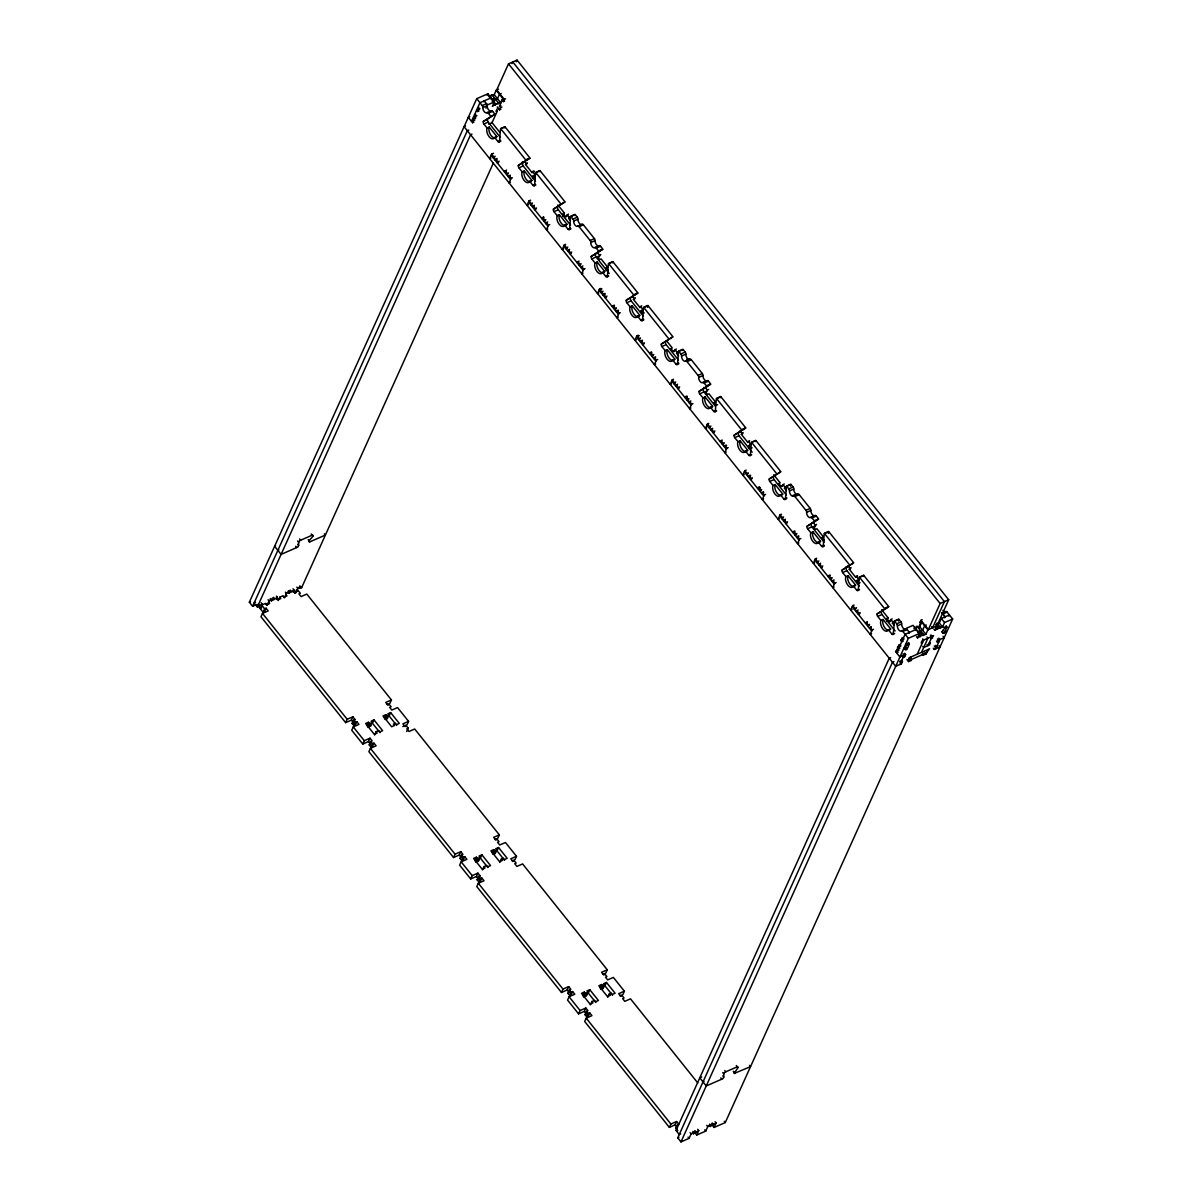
<?xml version="1.0" encoding="UTF-8"?>
<svg xmlns="http://www.w3.org/2000/svg" width="1202" height="1202" viewBox="0 0 1202 1202"><rect width="100%" height="100%" fill="white"/><g stroke="black" fill="none" stroke-linecap="round" stroke-linejoin="round"><path stroke-width="1.5" d="M324.375 533.793L325.381 535.055L309.815 541.847C305.593 542.252 316.442 534.755 312.174 535.206L300.62 540.239C296.684 541.546 300.605 546.564 296.669 547.586L281.088 554.377L274.627 546.279L275.589 545.858M701.713 1077.007L699.774 1077.848L706.25 1085.947L721.816 1079.156C725.677 1078.149 721.861 1073.055 725.768 1071.808L737.487 1066.715L738.088 1067.541L736.315 1065.513M488.883 96.731L491.888 94.748L498.349 102.846L492.369 106.362L494.398 101.885L487.922 93.786L476.728 98.669L482.227 105.566L486.51 103.703A1.863 1.022 66.4 0 1 487.186 105.716A3.726 2.028 66.4 0 0 488.553 109.758A3.726 2.028 66.4 0 0 491.257 110.809A1.863 1.022 66.4 0 1 492.61 111.335L494.893 114.175L483.309 121.507A1.863 1.022 66.4 0 0 483.88 123.986L487.11 128.028A6.506 3.561 66.4 0 0 489.124 136.667A6.506 3.561 66.4 0 0 494.668 137.479L497.913 141.52A1.863 1.022 66.4 0 0 499.491 141.746L500.513 128.945L504.81 127.081L504.735 127.878M518.362 165.335L529.751 158.258L518.362 165.335A1.863 1.022 66.4 0 0 518.933 167.814L522.164 171.856A6.506 3.561 66.4 0 0 524.177 180.495A6.506 3.561 66.4 0 0 529.721 181.307L532.952 185.348A1.863 1.022 66.4 0 0 534.544 185.574L535.566 172.772L539.863 170.894L539.788 171.706M560.703 203.694L535.671 172.397L539.953 170.519L564.985 201.831L553.416 209.163A1.863 1.022 66.4 0 0 553.987 211.627L557.217 215.684A6.506 3.561 66.4 0 0 559.231 224.323A6.506 3.561 66.4 0 0 564.775 225.12L568.005 229.176A1.863 1.022 66.4 0 0 569.598 229.402L570.619 216.6M574.841 215.534L574.902 214.722L569.192 217.337L568.681 218.448L570.304 220.477M591.219 256.432L602.608 249.355L591.219 256.432A1.863 1.022 66.4 0 0 591.79 258.896L595.02 262.953A6.506 3.561 66.4 0 0 597.033 271.577A6.506 3.561 66.4 0 0 602.578 272.388L605.808 276.43A1.863 1.022 66.4 0 0 607.401 276.67L608.422 263.869L612.704 261.991L612.644 262.787M626.257 300.26L637.661 293.183L626.257 300.26A1.863 1.022 66.4 0 0 626.843 302.724L630.073 306.765A6.506 3.561 66.4 0 0 632.087 315.405A6.506 3.561 66.4 0 0 637.631 316.216L640.861 320.258A1.863 1.022 66.4 0 0 642.454 320.498L643.476 307.682L647.758 305.819L647.638 307.411M668.612 338.603L643.581 307.306L647.863 305.443L672.895 336.74L661.31 344.072A1.863 1.022 66.4 0 0 661.881 346.552L665.127 350.593A6.506 3.561 66.4 0 0 667.14 359.233A6.506 3.561 66.4 0 0 672.684 360.044L675.915 364.086A1.863 1.022 66.4 0 0 677.507 364.311L678.529 351.51M682.751 350.443L682.811 349.647L677.087 352.246L676.591 353.373L678.604 355.897M699.113 391.341L710.502 384.264L699.113 391.341A1.863 1.022 66.4 0 0 699.684 393.82L702.93 397.862A6.506 3.561 66.4 0 0 704.943 406.501A6.506 3.561 66.4 0 0 710.487 407.298L713.718 411.354A1.863 1.022 66.4 0 0 715.31 411.58L716.332 398.779L720.614 396.9L720.554 397.712M734.167 435.169L745.556 428.092L734.167 435.169A1.863 1.022 66.4 0 0 734.738 437.633L737.983 441.69A6.506 3.561 66.4 0 0 739.981 450.329A6.506 3.561 66.4 0 0 745.54 451.126L748.771 455.182A1.863 1.022 66.4 0 0 750.348 455.408L751.385 442.606L755.667 440.728L755.607 441.54M776.522 473.528L751.475 442.231L755.773 440.353L780.804 471.65L769.22 478.997A1.863 1.022 66.4 0 0 769.791 481.461L773.036 485.518A6.506 3.561 66.4 0 0 775.035 494.142A6.506 3.561 66.4 0 0 780.579 494.954L783.824 498.995A1.863 1.022 66.4 0 0 785.402 499.236L786.439 486.434M790.585 486.164L790.721 484.556L784.996 487.171L784.5 488.282L786.514 490.822M807.023 526.266L818.412 519.189L807.023 526.266A1.863 1.022 66.4 0 0 807.594 528.73L810.839 532.771A6.506 3.561 66.4 0 0 812.837 541.411A6.506 3.561 66.4 0 0 818.382 542.222L821.627 546.264A1.863 1.022 66.4 0 0 823.205 546.504L824.241 533.688L828.524 531.825L828.388 533.418M849.363 564.609L824.332 533.312L828.629 531.449L853.66 562.746L842.076 570.079A1.863 1.022 66.4 0 0 842.647 572.558L845.892 576.599A6.506 3.561 66.4 0 0 847.891 585.239A6.506 3.561 66.4 0 0 853.435 586.05L856.68 590.092A1.863 1.022 66.4 0 0 858.258 590.317L859.295 577.516L863.577 575.653L863.517 576.449M877.129 613.906L888.518 606.83L877.129 613.906A1.863 1.022 66.4 0 0 877.7 616.386L880.931 620.427A6.506 3.561 66.4 0 0 882.944 629.067A6.506 3.561 66.4 0 0 888.488 629.863L891.734 633.92A1.863 1.022 66.4 0 0 893.311 634.145L894.333 621.344M898.495 621.073L898.63 619.466L892.906 622.08L892.395 623.207L893.957 625.145M723.829 1077.172L722.823 1075.805M947.221 627.204C936.929 631.215 946.305 639.404 946.184 626.002M909.328 643.776C903.198 643.791 904.715 657.539 909.328 643.776L908.321 642.514L909.253 643.926L907.104 644.858L906.098 643.596M256.552 604.561L252.6 606.289L249.355 602.232L476.728 98.669M252.6 606.289L467.338 130.687L468.765 130.071M479.959 102.711L471.545 121.357L474.955 119.899M469.742 116.699L468.284 117.33L472.596 122.724L473.618 120.485L472.536 119.133L473.873 118.547M476.893 115.617L473.468 117.09L474.535 118.427L475.556 116.188L474.474 114.851L475.812 114.265M480.004 108.706L476.578 110.178L477.66 111.531L478.997 108.796M483.79 101.824L484.226 100.848L487.441 104.905L485.999 108.12M487.156 95.469L487.922 93.786M255.545 602.307L254.103 602.923L257.348 606.98L470.568 134.744L471.995 134.113M257.348 606.98L262.141 603.99L261.119 602.728M491.378 95.875L491.888 94.748M262.141 603.99L260.113 608.467L261.63 607.806M490.686 98.88L491.152 97.828L479.944 102.726M492.084 95.559L494.232 94.627L496.261 90.15L498.514 89.158M933.879 629.082L934.886 630.344L948.694 599.768L517.07 60.1L508.506 63.841L496.711 89.955L504.269 99.39L503.247 101.629L502.181 100.277L505.606 98.804M491.994 101.058L495.119 98.804L494.608 99.916L497.478 98.669L499.491 94.192L501.189 93.456M257.483 605.177L263.103 612.194L264.62 608.843L266.048 608.212L268.211 610.917L262.487 613.411L260.969 616.761L345.65 722.627L351.36 720.133L352.877 716.783L355.041 719.472L353.523 722.838L352.096 723.454L353.884 725.692L355.311 725.076L356.829 721.711L358.977 724.415L353.268 726.909L351.75 730.26L362.779 744.053L368.488 741.559L370.006 738.193L372.169 740.898L370.742 741.514L369.224 744.879L371.012 747.118L372.44 746.487L373.957 743.136L376.106 745.826L370.396 748.32L368.879 751.686L453.545 857.537L459.269 855.058L460.787 851.692L462.935 854.397L461.508 855.013L459.99 858.378L461.778 860.602L463.206 859.986L464.723 856.635L466.887 859.325L461.177 861.819L459.66 865.17L470.688 878.962L476.398 876.468L477.915 873.118L480.064 875.807L478.561 879.173L477.119 879.789L478.907 882.028L480.349 881.397L481.852 878.046L484.015 880.75L478.306 883.23L476.788 886.595L561.454 992.461L567.179 989.967L568.696 986.617L570.845 989.306L569.417 989.937L567.9 993.288L569.688 995.526L571.115 994.895L572.633 991.545L574.796 994.234L569.072 996.728L567.569 1000.094L578.583 1013.872L584.307 1011.378L585.825 1008.027L587.973 1010.732L586.546 1011.348L585.028 1014.713L586.816 1016.937L588.244 1016.321L589.761 1012.955L591.925 1015.66L586.215 1018.154L584.698 1021.505L669.364 1127.371L675.073 1124.877L676.591 1121.526L678.754 1124.231L677.327 1124.847L675.809 1128.197L677.793 1130.691M267.114 605.237L269.038 600.97L271.907 599.723L270.886 598.461M266.048 608.212L264.53 611.578L263.103 612.194M512.052 63.601L512.788 61.963L944.411 601.631L932.617 627.745L931.67 626.558M269.984 599.077L271.397 600.85L271.907 599.723M516.334 61.738L517.07 60.1M271.397 600.85L277.377 597.334L276.37 596.072M498.349 102.846L497.853 103.973L500.708 102.726L502.721 98.248L496.261 90.15M276.4 599.513L277.377 597.334M497.192 106.888L499.551 109.833L500.558 107.594L499.476 106.257L502.181 100.277M278.218 600.564L279.735 597.214L283.041 595.771L284.123 597.124L286.977 595.876L285.896 594.524M288.255 590.888L289.261 592.15L286.407 593.397L284.378 597.875L283.371 596.613M287.744 592.015L288.75 593.277L289.261 592.15M288.75 593.277L294.039 590.062L293.033 588.8M293.063 592.24L294.039 590.062M493.511 153.285L491.633 154.111L489.62 158.574L490.957 158.003M387.074 704.552L389.929 703.305L391.446 699.955L306.78 594.088L301.071 596.583L298.907 593.878L300.335 593.262L297.345 589.521L294.881 593.292L297.856 588.409L300.71 587.162L299.704 585.9M495.134 156.215L493.286 157.928L494.623 157.342M299.193 587.012L300.215 588.274L300.71 587.162M300.215 588.274L301.642 587.658L493.301 163.187M496.937 158.469L495.089 160.166L496.967 159.355M499.085 161.173L497.237 162.871L498.59 162.285M506.553 170.038L504.434 171.871L505.772 171.285M508.446 172.863L506.598 174.56L507.935 173.974M510.234 175.101L508.401 176.814L510.264 175.988M512.398 177.806L511.06 178.392L509.032 182.869L510.369 182.283M522.885 162.841L523.426 161.654L521.953 162.405M534.409 171.525L531.99 172.577L525.514 164.494L527.362 162.781M531.99 172.577L533.838 170.879M533.102 177.595L536.002 173.584M530.653 200.178L529.045 200.869L527.017 205.347L528.354 204.761M532.546 202.988L530.698 204.686L532.035 204.115M534.334 205.241L532.486 206.939L534.364 206.128M536.498 207.931L534.65 209.644L535.987 209.058M543.695 216.931L541.847 218.629L543.544 217.126M543.229 219.38L543.905 217.908M545.843 219.635L544.01 221.333L545.347 220.747M547.646 221.874L545.798 223.587L547.406 222.881M549.81 224.579L548.473 225.165L546.444 229.642L547.781 229.056M562.867 216.405L564.384 213.055L557.908 204.956M565.962 217.021L568.366 214.046M345.65 722.627L347.168 719.277L352.877 716.783M565.631 244.367L564.294 244.953L562.266 249.43L563.603 248.844M567.795 247.056L565.947 248.769L567.284 248.183M352.096 723.454L353.613 720.103L355.041 719.472M569.583 249.31L567.75 251.008L569.087 250.437M353.884 725.692L355.386 722.342L356.829 721.711M571.746 252.014L569.898 253.712L571.235 253.126M368.067 726.985L369.585 723.619L368.518 722.267L367.001 725.632L368.067 726.985L370.697 725.843L372.214 722.477L371.133 721.125L373.987 719.878L382.627 730.681L379.757 731.928L378.69 730.576L376.061 731.717L374.543 735.068M578.943 260.999L577.095 262.712L578.703 262.006M362.779 744.053L364.296 740.687L370.006 738.193M373.987 719.878L372.47 723.243L380.027 732.679M581.092 263.704L579.259 265.402L580.596 264.816M582.895 265.958L581.047 267.655L582.384 267.069M585.058 268.647L583.721 269.233L581.693 273.71L583.03 273.124M371.012 747.118L372.53 743.753L373.957 743.136M385.872 714.694L384.355 718.06L385.436 719.412L387.36 718.571L388.877 715.205L387.795 713.853L390.65 712.606L399.289 723.409L396.435 724.656L395.353 723.303L393.43 724.145L394.511 725.497L391.642 726.744L383.017 715.941L385.872 714.694L386.954 716.046L385.436 719.412M596.327 253.021L598.581 251.834M390.65 712.606L389.147 715.971L396.69 725.407M598.04 258.114L600.745 254.524M606.033 270.375L607.551 267.009L601.075 258.926L599.648 259.542L597.484 256.837L598.912 256.221M600.88 288.435L599.543 289.021L597.514 293.498L598.866 292.912M603.043 291.139L601.195 292.837L602.533 292.251M391.446 699.955L385.737 702.449L387.9 705.138L389.328 704.522L391.116 706.761L389.688 707.377L391.837 710.082L397.562 707.587L408.575 721.365L407.072 724.731L402.775 726.594M604.831 293.378L602.998 295.091L605.132 294.144M406.727 731.537L408.244 728.172L406.456 725.933L405.029 726.564L402.865 723.859L408.575 721.365M606.995 296.083L605.147 297.78L606.484 297.195M614.192 305.083L612.344 306.78L614.357 305.909M614.012 306.901L614.492 305.834M616.341 307.772L614.507 309.47L616.115 308.779M618.144 310.026L616.295 311.724L618.444 310.792M620.307 312.715L618.97 313.301L616.942 317.779L618.279 317.193M641.237 306.916L639.9 307.502L633.424 299.403L635.272 297.705M639.9 307.502L641.748 305.789M641.297 311.874L643.641 308.613M638.292 335.208L636.955 335.794L634.926 340.271L636.534 339.565M640.441 337.912L638.608 339.61L639.945 339.024M642.244 340.151L640.396 341.864L642.544 340.917M644.407 342.855L642.559 344.553L643.896 343.967M651.589 351.84L649.756 353.553L651.499 352.787M651.424 353.658L651.815 352.817M653.753 354.545L651.905 356.243L653.242 355.657M655.556 356.799L653.708 358.496L655.586 357.685M657.704 359.488L656.367 360.074L654.354 364.552L655.691 363.966M673.961 351.72L676.275 348.971M453.545 857.537L455.062 854.186L460.787 851.692M673.541 379.276L672.203 379.862L670.175 384.339L671.512 383.754M675.689 381.981L673.856 383.678L675.193 383.092M677.492 384.219L675.644 385.932L677.252 385.226M687.694 358.827L686.943 359.082M461.778 860.602L463.296 857.251L464.723 856.635M679.656 386.924L677.808 388.622L679.145 388.051M475.977 861.894L477.495 858.544L476.413 857.191L474.895 860.542L475.977 861.894L478.606 860.752L480.109 857.387L479.042 856.049L481.897 854.802L490.521 865.59L487.666 866.837L486.585 865.485L483.97 866.627L482.453 869.993M686.853 395.924L685.005 397.622L687.003 396.75M686.387 398.373L686.958 397.096M470.688 878.962L472.191 875.612L477.915 873.118M478.606 860.752L477.525 859.4L480.379 858.153L481.897 854.802M689.001 398.613L687.153 400.326L688.506 399.74M690.804 400.867L688.956 402.565L690.564 401.874M692.953 403.572L691.616 404.142L689.602 408.62L690.94 408.034M477.119 879.789L478.636 876.438L480.064 875.807M408.244 728.172L406.817 728.803L408.965 731.492L414.69 728.998L499.356 834.864L497.838 838.23L494.984 839.477M478.907 882.028L480.424 878.662L481.852 878.046M493.346 854.322L494.863 850.956L493.782 849.619L492.264 852.969L493.346 854.322L495.269 853.48L496.787 850.13L495.705 848.777L498.56 847.53L507.199 858.318L504.344 859.565L503.262 858.213L501.339 859.054L499.822 862.42M703.831 387.435L704.642 388.441L706.491 386.743M495.269 853.48L494.187 852.128L497.042 850.881L498.56 847.53M705.664 393.67L707.302 390.034L708.639 389.448M708.789 423.344L707.452 423.93L705.424 428.408L706.761 427.822M710.938 426.049L709.105 427.747L710.442 427.176M499.356 834.864L493.646 837.358L495.795 840.063L497.237 839.432L499.01 841.67L497.583 842.286L499.747 844.991L505.456 842.497L516.484 856.29L514.967 859.64L512.112 860.887M712.741 428.303L710.893 430L712.23 429.414M714.905 430.992L713.056 432.705L714.394 432.119M722.101 439.992L720.253 441.69L721.861 440.999M724.25 442.697L722.402 444.394L723.754 443.808M726.053 444.935L724.205 446.648L726.624 445.596M728.217 447.64L726.864 448.226L724.851 452.703L726.188 452.117M749.417 441.705L747.809 442.411L741.333 434.313L743.182 432.615M747.809 442.411L749.657 440.713M748.726 447.835L750.469 443.989L751.806 443.403M746.187 470.117L744.849 470.703L742.836 475.181L744.173 474.595M748.35 472.822L746.502 474.52L747.839 473.934M750.153 475.075L748.305 476.773L750.709 475.722M752.302 477.765L750.469 479.478L751.806 478.892M759.499 486.765L757.651 488.463L760.295 487.937M759.333 488.583L759.814 487.531M761.662 489.454L759.814 491.167L761.151 490.581M763.465 491.708L761.617 493.406L763.751 492.474M765.614 494.413L764.277 494.999L762.263 499.461L763.601 498.89M781.856 486.63L784.185 483.88M561.454 992.461L562.972 989.096L568.696 986.617M781.45 514.201L780.098 514.772L778.085 519.249L779.422 518.678M783.599 516.89L781.751 518.603L783.103 518.017M785.402 519.144L783.554 520.842L785.432 520.03M569.688 995.526L571.205 992.161L572.633 991.545M787.55 521.833L785.717 523.546L787.055 522.96M583.887 996.804L585.404 993.453L584.322 992.101L582.805 995.466L583.887 996.804L586.501 995.662L588.018 992.311L586.937 990.959L589.806 989.712L598.431 1000.5L595.576 1001.747L594.494 1000.41L591.88 1001.551L590.362 1004.902M794.747 530.833L792.914 532.531L794.387 531.9M794.582 532.651L794.958 531.81M578.583 1013.872L580.1 1010.521L585.825 1008.027M586.501 995.662L585.434 994.324L588.289 993.077L589.806 989.712M796.911 533.538L795.063 535.236L796.4 534.65M798.714 535.776L796.866 537.489L798.744 536.663M800.863 538.481L799.525 539.067L797.512 543.544L798.849 542.958M516.484 856.29L510.775 858.784L512.938 861.473L514.366 860.857L516.154 863.081L514.726 863.712L516.875 866.417L522.6 863.922L607.265 969.789L605.748 973.139L602.893 974.386M586.816 1016.937L588.334 1013.587L589.761 1012.955M601.255 989.231L602.758 985.88L601.691 984.528L600.174 987.894L601.255 989.231L603.179 988.39L604.696 985.039L603.614 983.687L606.469 982.44L615.108 993.243L612.239 994.49L611.172 993.137L609.234 993.979L607.716 997.329M811.936 522.6L812.552 523.366L814.4 521.653M603.179 988.39L602.097 987.052L604.952 985.805L606.469 982.44M813.664 528.369L816.549 524.357M816.699 558.269L815.347 558.855L813.333 563.332L814.671 562.746M818.847 560.958L816.999 562.671L818.352 562.085M607.265 969.789L601.556 972.283L603.704 974.972L605.132 974.356L606.92 976.58L605.492 977.211L607.656 979.9L613.366 977.421L624.394 991.199L622.876 994.565L620.022 995.797M820.65 563.212L818.802 564.91L820.41 564.219M822.814 565.917L820.966 567.614L822.303 567.028M829.996 574.902L828.163 576.614L830.026 575.788M832.16 577.606L830.312 579.304L831.649 578.718M833.963 579.86L832.115 581.558L833.722 580.851M836.111 582.549L834.774 583.135L832.761 587.613L834.098 587.027M846.599 567.584L846.989 566.743M857.582 576.509L855.719 577.336L849.243 569.237L851.076 567.524M855.719 577.336L857.552 575.623M856.831 582.339L859.715 578.327M854.096 605.042L852.759 605.628L850.746 610.105L852.083 609.519M856.53 607.626L854.412 609.444L855.749 608.858M858.063 609.985L856.215 611.683L857.552 611.097M860.211 612.689L858.363 614.387L859.715 613.801M867.408 621.674L865.56 623.387L867.303 622.621M869.572 624.379L867.724 626.077L869.061 625.491M871.36 626.618L869.527 628.33L870.864 627.745M873.523 629.322L872.186 629.908L870.158 634.386L871.495 633.8M886.595 621.149L888.098 617.798L881.637 609.699M889.585 621.975L892.079 618.805M669.364 1127.371L670.881 1124.02L676.591 1121.526M680.693 1133.877L679.265 1134.493L676.02 1130.451L889.24 658.215L890.667 657.584M904.64 653.227L905.647 654.489L899.907 656.983L895.595 651.589L897.939 648.764M899.952 648.073L898.615 648.644L897.533 647.307L899.877 644.482M903.333 641.042L901.725 641.748L900.644 640.396L903.002 637.571M692.938 1131.382L693.96 1132.645L691.105 1133.892L689.077 1138.369L680.978 1141.9L677.748 1137.858L892.485 662.257L893.912 661.626M908.937 633.394L909.388 632.417L906.128 628.376L913.069 625.356L919.545 633.439L917.517 637.916L916.51 636.654M680.978 1141.9L908.351 638.322L919.545 633.439M913.911 628.586L917.036 626.317L923.512 634.416L923.001 635.527L921.378 633.514M917.036 626.317L916.525 627.444L919.38 626.197L921.408 621.719L927.884 629.803L925.856 634.28L923.001 635.527M899.982 664.451L904.204 655.12L903.123 653.768M915.834 630.449L916.315 629.397L905.091 634.295L896.692 652.926L898.119 652.31M918.824 628.225L920.852 623.748L919.77 622.411L922.114 619.586M465.52 126.015L464.077 126.646L895.715 666.299L901.44 663.804L902.447 661.566L901.44 660.304M902.191 656.082L903.213 657.344L904.64 656.728L905.647 654.489M917.592 631.651L922.625 630.239L924.638 625.761L926.336 625.025M692.442 1132.494L693.449 1133.771L693.96 1132.645M693.449 1133.771L698.738 1130.556L697.731 1129.294M906.924 659.582L908.547 661.611L910.56 657.133M917.517 637.916L923.512 634.416M694.891 1132.765L696.724 1135.034L698.738 1130.556M908.547 661.611L911.401 660.364L910.891 657.975M917.216 654.234L923.617 640.05L922.67 638.878M948.694 599.768L940.129 603.494L928.335 629.608L920.777 620.172M921.498 652.355L927.899 638.187L926.967 637M696.724 1135.034L705.739 1131.097L707.768 1126.62L710.622 1125.372L709.616 1124.11M709.105 1125.222L710.112 1126.499L710.622 1125.372M922.295 653.903L923.301 655.165L922.79 652.791M936.433 624.214L939.288 622.967L941.316 618.489L949.4 614.958L948.874 616.13M710.112 1126.499L716.107 1122.984L715.085 1121.721M931.174 638.547L933.623 635.693L922.189 640.681L921.183 642.92L922.61 642.289M923.301 655.165L926.156 653.918L928.184 649.456M934.886 630.344L940.174 627.143L936.944 623.102M711.659 1124.426L714.078 1127.461L716.107 1122.984M938.056 626.242L939.663 628.255L940.174 627.143M944.682 617.813L945.118 616.836L942.849 613.982A1.863 1.022 66.4 0 0 941.782 613.351L945.779 611.593A1.863 1.022 66.4 0 1 947.131 612.118L952.645 619.015L725.272 1122.578L714.078 1127.461M939.663 628.255L942.533 627.008L944.547 622.546L952.645 619.015M933.278 648.209L934.3 649.471L936.734 646.616L935.727 645.354M936.478 641.132L937.5 642.394L938.507 640.155L944.216 637.661L943.149 636.309M935.727 648.855L939.934 639.524L938.852 638.172M312.896 536.047L311.168 533.943M738.043 1067.616L734.061 1073.506L750.529 1066.625L749.522 1065.363M483.309 121.507L494.698 114.445M553.416 209.163L564.805 202.086M661.31 344.072L672.699 337.011M769.22 478.997L780.609 471.92M842.076 570.079L853.465 563.017M478.922 107.354L477.585 107.94L478.666 109.292M487.441 104.905L494.398 101.885M490.596 116.038L488.328 113.198A1.863 1.022 66.4 0 0 486.975 112.672A3.726 2.028 66.4 0 1 484.256 111.621A3.726 2.028 66.4 0 1 482.903 107.579L487.186 105.716M477.66 111.531L478.997 110.945M503.247 101.629L504.585 101.043M499.476 106.257L500.813 105.671M486.975 112.672L491.257 110.809M474.535 118.427L475.872 117.841M498.469 108.496L497.042 109.112L496.035 111.35L497.463 110.734L492.069 122.664L488.733 124.122M500.558 107.594L501.895 107.023M488.328 113.198L492.61 111.335M499.551 109.833L500.888 109.247M472.596 122.724L473.949 122.138M483.88 123.986L488.162 122.108L500.438 137.464M487.11 128.028L489.259 127.096L496.817 136.532A6.506 3.561 66.4 0 1 495.9 137.644M494.668 137.479L496.817 136.532M497.913 141.52L500.588 140.349M499.491 141.746L500.828 141.175M525.514 164.494L526.852 163.908M518.933 167.814L523.216 165.936L535.491 181.292M522.164 171.856L524.312 170.924L531.87 180.36L529.721 181.307M534.169 175.267L532.741 175.898L534.905 178.587M533.177 178.407L533.973 178.061M532.952 185.348L535.371 184.297M534.544 185.574L535.882 184.988M553.987 211.627L558.269 209.764L570.544 225.105M557.217 215.684L559.366 214.752L566.923 224.188L564.775 225.12M564.384 213.055L562.957 213.671L565.12 216.375L566.548 215.744M568.681 218.448L570.018 217.878M572.993 219.065L577.276 217.201A1.863 1.022 66.4 0 1 577.967 219.215A3.726 2.028 66.4 0 0 579.319 223.256A3.726 2.028 66.4 0 0 582.038 224.308A1.863 1.022 66.4 0 1 583.391 224.834L594.419 238.612A1.863 1.022 66.4 0 1 595.095 240.625A3.726 2.028 66.4 0 0 596.447 244.667A3.726 2.028 66.4 0 0 599.167 245.719A1.863 1.022 66.4 0 1 600.519 246.245L602.788 249.084L598.506 250.963L596.237 248.108A1.863 1.022 66.4 0 0 594.87 247.582A3.726 2.028 66.4 0 1 592.165 246.53A3.726 2.028 66.4 0 1 590.813 242.504A1.863 1.022 66.4 0 0 590.122 240.49L579.094 226.697A1.863 1.022 66.4 0 0 577.741 226.171A3.726 2.028 66.4 0 1 575.037 225.12A3.726 2.028 66.4 0 1 573.67 221.078A1.863 1.022 66.4 0 0 572.993 219.065L570.725 216.225L575.007 214.347L577.276 217.201M573.67 221.078L577.967 219.215M568.005 229.176L570.424 228.125M569.598 229.402L570.935 228.816M577.741 226.171L582.038 224.308M579.094 226.697L583.391 224.834M590.122 240.49L594.419 238.612M590.813 242.504L595.095 240.625M594.87 247.582L599.167 245.719M596.237 248.108L600.519 246.245M596.733 253.532L598.07 252.946M591.79 258.896L596.072 257.033L609.219 273.47M595.02 262.953L597.169 262.006L604.726 271.457L602.578 272.388M607.551 267.009L606.124 267.64L608.272 270.33M605.808 276.43L607.686 275.619M607.401 276.67L608.738 276.084M601.902 288.886L599.047 290.133L618.474 314.413M633.424 299.403L634.761 298.817M626.843 302.724L631.125 300.861L643.401 316.201M630.073 306.765L632.222 305.834L639.764 315.285L637.631 316.216M642.078 310.191L640.651 310.807L642.815 313.512L644.242 312.881M640.861 320.258L643.551 319.101M642.454 320.498L643.791 319.912M639.314 335.659L636.459 336.906L655.871 361.186M661.881 346.552L666.178 344.673L678.454 360.029M665.127 350.593L667.275 349.662L674.818 359.097L672.684 360.044M674.457 350.668L673.015 351.284L670.866 348.58L672.294 347.964L666.9 341.218M676.591 353.373L677.928 352.787M680.903 353.974L685.185 352.111A1.863 1.022 66.4 0 1 685.876 354.124A3.726 2.028 66.4 0 0 687.228 358.166A3.726 2.028 66.4 0 0 689.933 359.218A1.863 1.022 66.4 0 1 691.3 359.744L702.314 373.537A1.863 1.022 66.4 0 1 703.005 375.55A3.726 2.028 66.4 0 0 704.357 379.577A3.726 2.028 66.4 0 0 707.061 380.628A1.863 1.022 66.4 0 1 708.429 381.154L710.698 384.009L706.415 385.872L704.132 383.032A1.863 1.022 66.4 0 0 702.779 382.506A3.726 2.028 66.4 0 1 700.075 381.455A3.726 2.028 66.4 0 1 698.708 377.413A1.863 1.022 66.4 0 0 698.031 375.4L687.003 361.607A1.863 1.022 66.4 0 0 685.651 361.081A3.726 2.028 66.4 0 1 682.946 360.029A3.726 2.028 66.4 0 1 681.579 356.002A1.863 1.022 66.4 0 0 680.903 353.974L678.634 351.134L682.916 349.271L685.185 352.111M681.579 356.002L685.876 354.124M675.915 364.086L678.589 362.914M686.808 359.834L689.227 358.782M677.507 364.311L678.845 363.74M685.651 361.081L689.933 359.218M687.003 361.607L691.3 359.744M277.857 550.336L278.834 549.915M698.031 375.4L702.314 373.537M698.708 377.413L703.005 375.55M702.779 382.506L707.061 380.628M704.132 383.032L708.429 381.154M704.642 388.441L706.521 387.63M699.684 393.82L703.981 391.942L715.37 406.201M706.821 391.131L705.394 391.762L707.557 394.451L708.985 393.835L715.46 401.934L714.033 402.55L716.182 405.254L717.609 404.623M702.93 397.862L705.078 396.93L712.621 406.366L710.487 407.298M249.355 602.232L250.557 601.721M713.718 411.354L715.866 410.423M715.31 411.58L716.647 410.994M741.333 434.313L742.671 433.742M734.738 437.633L739.035 435.77L752.182 452.207M737.983 441.69L740.116 440.758L747.674 450.194A6.506 3.561 66.4 0 1 746.758 451.306M749.988 445.101L748.561 445.732L750.709 448.421L752.136 447.805M745.54 451.126L747.674 450.194M748.771 455.182L750.649 454.356M750.348 455.408L751.701 454.822M769.791 481.461L774.088 479.598L786.348 494.939M773.036 485.518L775.17 484.571L782.727 494.022L780.579 494.954M782.352 485.578L780.924 486.194L778.776 483.505L780.203 482.873L773.727 474.79M784.5 488.282L785.838 487.696M788.812 488.898L793.095 487.02A1.863 1.022 66.4 0 1 793.771 489.049A3.726 2.028 66.4 0 0 795.138 493.075A3.726 2.028 66.4 0 0 797.843 494.127A1.863 1.022 66.4 0 1 799.195 494.653L810.223 508.446A1.863 1.022 66.4 0 1 810.899 510.459A3.726 2.028 66.4 0 0 812.267 514.501A3.726 2.028 66.4 0 0 814.971 515.553A1.863 1.022 66.4 0 1 816.323 516.079L818.607 518.918L814.325 520.797L812.041 517.942A1.863 1.022 66.4 0 0 810.689 517.416A3.726 2.028 66.4 0 1 807.984 516.364A3.726 2.028 66.4 0 1 806.617 512.337A1.863 1.022 66.4 0 0 805.941 510.309L794.913 496.531A1.863 1.022 66.4 0 0 793.56 496.005A3.726 2.028 66.4 0 1 790.856 494.954A3.726 2.028 66.4 0 1 789.489 490.912A1.863 1.022 66.4 0 0 788.812 488.898L786.529 486.044L790.826 484.181L793.095 487.02M789.489 490.912L793.771 489.049M783.824 498.995L785.432 498.304M785.702 498.184L786.769 497.718M792.839 495.555L794.988 494.623M785.402 499.236L786.739 498.65M793.56 496.005L797.843 494.127M794.913 496.531L799.195 494.653M805.941 510.309L810.223 508.446M806.617 512.337L810.899 510.459M810.689 517.416L814.971 515.553M812.041 517.942L816.323 516.079M812.552 523.366L814.43 522.539M807.594 528.73L811.891 526.867L824.151 542.207M814.731 526.055L813.303 526.671L815.452 529.376L816.879 528.745L823.355 536.843L821.928 537.474L824.091 540.164M368.518 722.267L365.648 723.514L374.288 734.317L377.143 733.07L376.061 731.717M369.585 723.619L372.214 722.477M386.954 716.046L388.877 715.205M810.839 532.771L812.973 531.84L820.53 541.291L818.382 542.222M821.627 546.264L824.031 545.212M823.205 546.504L824.542 545.918M369.224 744.879L370.652 744.248L368.488 741.559M845.667 567.149L847.094 566.533M849.243 569.237L850.58 568.651M842.647 572.558L846.929 570.68L859.205 586.035M845.892 576.599L848.026 575.668L855.584 585.104A6.506 3.561 66.4 0 1 854.953 586.005M857.897 580.025L856.455 580.641L858.619 583.346L860.046 582.715M853.435 586.05L855.584 585.104M856.68 590.092L858.814 589.16M858.258 590.317L859.595 589.746M877.7 616.386L881.983 614.507L895.144 630.945M880.931 620.427L883.079 619.496L890.637 628.931L888.488 629.863M888.098 617.798L886.67 618.414L888.834 621.118L890.261 620.487M892.395 623.207L893.732 622.621M896.722 623.808L901.004 621.945A1.863 1.022 66.4 0 1 901.68 623.958A3.726 2.028 66.4 0 0 903.048 628A3.726 2.028 66.4 0 0 905.752 629.052A1.863 1.022 66.4 0 1 907.104 629.578L902.822 631.441A1.863 1.022 66.4 0 0 901.47 630.915A3.726 2.028 66.4 0 1 898.75 629.863A3.726 2.028 66.4 0 1 897.398 625.836A1.863 1.022 66.4 0 0 896.722 623.808L894.438 620.968L898.72 619.09L901.004 621.945M897.398 625.836L901.68 623.958M891.734 633.92L893.597 633.093M919.77 622.411L921.378 621.704M893.311 634.145L894.649 633.559M901.47 630.915L905.752 629.052M942.849 613.982L947.131 612.118M920.852 623.748L921.649 623.402M900.644 640.396L904.069 638.923M927.884 629.803L936.899 625.866L935.892 624.604M897.533 647.307L900.959 645.835M895.595 651.589L899.021 650.117M928.996 643.401L930.423 642.785L929.401 645.023L923.692 647.517L922.745 646.33M937.5 642.394L938.927 641.763L937.515 639.99M902.447 661.566L901.019 662.197L900.013 660.935M909.553 659.372L908.126 660.003L909.133 657.764L929.612 648.825L927.178 651.679M909.043 660.499L926.667 652.806M934.3 649.471L940.009 646.976L939.002 645.714M459.99 858.378L461.418 857.747L459.269 855.058M476.413 857.191L473.558 858.438L482.197 869.226L485.052 867.979L483.97 866.627M493.782 849.619L490.927 850.866L499.551 861.654L502.406 860.407L501.339 859.054M477.495 858.544L480.109 857.387M494.863 850.956L496.787 850.13M567.9 993.288L569.327 992.672L567.179 989.967M584.322 992.101L581.467 993.348L590.092 1004.136L592.962 1002.889L591.88 1001.551M601.691 984.528L598.821 985.775L607.461 996.563L610.315 995.316L609.234 993.979M585.404 993.453L588.018 992.311M602.758 985.88L604.696 985.039M624.394 991.199L618.684 993.693L620.833 996.398L622.26 995.767L624.048 998.006L622.621 998.622L624.785 1001.326L630.494 998.832L697.776 1082.942M585.028 1014.713L586.456 1014.082L584.307 1011.378M703.005 1081.905L703.981 1081.469M675.809 1128.197L677.237 1127.581L675.073 1124.877M676.02 1130.451L677.447 1129.82M677.748 1137.858L678.935 1137.332M508.506 63.841L940.129 603.494M941.842 612.795L945.072 616.851M941.316 618.489L944.547 622.546M946.124 626.137L947.131 627.399L944.982 628.33L943.916 626.993L945.057 628.195M939.288 622.967L942.533 627.008M944.021 630.795L945.027 632.072L942.879 633.003L941.797 631.651M937.034 624.98L937.65 625.731M936.433 625.701L938.251 627.985M935.712 626.573L937.74 629.097M937.5 638.893L938.507 640.155M931.249 635.137L932.196 636.324L927.974 645.639L927.043 644.467M930.453 635.227L932.602 637.931M494.232 94.627L500.708 102.726M919.38 626.197L925.856 634.28M934.3 645.97L935.306 647.232M493.406 98.399L494.007 99.165M920.161 631.997L920.777 632.748M489.259 95.89L490.882 97.918M491.077 98.173L491.888 99.18M492.294 99.691L495.735 103.988M914.406 627.459L918.659 632.778M918.869 633.033L920.882 635.558M493.075 102.41L495.224 105.115M918.358 634.145L920.386 636.669M924.954 652.401L926.156 653.918M688.13 358.812L689.332 360.33M902.822 631.441L908.351 638.322M524.673 161.684L526.025 163.367M532.501 171.465L534.65 174.17M567.028 214.632L569.192 217.337M597.244 252.42L599.407 255.109M632.312 296.263L633.935 298.291M640.411 306.375L642.559 309.079M674.938 349.557L677.087 352.246M705.153 387.329L707.302 390.034M739.951 430.842L741.829 433.201M748.305 441.299L750.469 443.989M782.848 484.466L784.996 487.171M813.048 522.239L815.211 524.943M847.996 565.917L849.739 568.11M856.215 576.209L858.378 578.913M890.742 619.376L892.906 622.08M491.798 122.334L499.551 132.025M477.795 107.834L478.802 109.097M906.173 643.446L907.194 644.708M901.665 638.157L902.732 639.509M906.068 647.247L907.164 648.584L905.001 649.531L903.994 648.254M910.38 659.102L911.401 660.364M898.54 645.068L899.622 646.406M903.213 654.955L904.64 656.728M896.602 649.35L897.684 650.703M899.817 661.791L901.44 663.804M491.633 154.111L493.797 156.801M495.585 159.055L497.748 161.744M504.945 170.744L507.094 173.449M508.897 175.687L511.06 178.392M529.045 200.869L531.194 203.574M532.997 205.827L535.16 208.517M542.357 217.517L544.506 220.206M546.309 222.46L548.473 225.165M564.294 244.953L566.442 247.642M568.245 249.896L570.409 252.6M577.606 261.585L579.755 264.29M581.558 266.528L583.721 269.233M599.543 289.021L601.706 291.725M603.494 293.964L605.658 296.669M612.855 305.654L615.003 308.358M616.806 310.612L618.97 313.301M636.955 335.794L639.103 338.483M640.906 340.737L643.07 343.441M650.252 352.426L652.416 355.131M654.219 357.385L656.367 360.074M672.203 379.862L674.352 382.567M676.155 384.805L678.319 387.51M685.501 396.51L687.664 399.199M689.467 401.453L691.616 404.142M707.452 423.93L709.601 426.635M711.404 428.889L713.567 431.578M720.749 440.578L722.913 443.268M724.716 445.521L726.864 448.226M744.849 470.703L747.013 473.408M748.816 475.646L750.965 478.351M758.162 487.351L760.325 490.04M762.113 492.294L764.277 494.999M780.098 514.772L782.262 517.476M784.065 519.73L786.213 522.419M793.41 531.419L795.574 534.124M797.362 536.362L799.525 539.067M815.347 558.855L817.51 561.544M819.313 563.798L821.462 566.503M828.659 575.488L830.822 578.192M832.625 580.431L834.774 583.135M852.759 605.628L854.923 608.317M856.71 610.571L858.874 613.26M866.071 622.26L868.22 624.965M870.023 627.204L872.186 629.908M491.137 155.223L510.565 179.504M528.549 201.996L547.977 226.276M563.783 246.064L583.21 270.345M671.708 380.974L691.12 405.269M706.956 425.057L726.369 449.338M744.354 471.815L763.781 496.11M779.602 515.898L799.014 540.179M814.851 559.967L834.278 584.247M852.263 606.74L871.69 631.02M308.148 539.668L309.154 540.93M733.295 1071.237L734.302 1072.5M308.809 540.584L309.815 541.847M733.956 1072.154L734.963 1073.416M299.614 538.977L300.62 540.239M724.761 1070.546L725.768 1071.808M297.585 541.02L298.607 542.282M722.748 1072.59L723.754 1073.852M297.675 544.236L298.682 545.498M295.647 546.324L296.669 547.586M720.809 1077.893L721.816 1079.156M300.62 586.396L301.642 587.658M296.849 587.147L297.856 588.409M724.265 1121.316L725.272 1122.578M296.398 589.942L297.48 591.294L294.625 592.541L293.543 591.189M294.821 591.624L295.842 592.887M290.178 590.047L291.185 591.309M289.261 590.663L290.689 592.436M497.042 850.881L504.6 860.332M604.952 985.805L612.509 995.241M712.23 1122.968L713.237 1124.231M386.278 717.218L387.36 718.571M711.719 1124.08L712.741 1125.357M285.4 592.135L286.407 593.397M706.761 1125.357L707.768 1126.62M279.735 597.214L280.802 598.566L277.947 599.813L276.866 598.461M704.733 1129.835L705.739 1131.097M273.515 597.319L274.522 598.581M272.599 597.935L274.011 599.708M480.379 858.153L487.937 867.604M588.289 993.077L595.831 1002.513M694.876 1130.541L695.883 1131.803M369.615 724.49L370.697 725.843M694.365 1131.653L695.372 1132.93M268.031 599.708L269.038 600.97M268.542 602.097L269.624 603.449L266.754 604.696L265.687 603.344L261.63 605.102L264.62 608.843M690.083 1132.63L691.105 1133.892M266.018 604.185L266.814 605.192M688.07 1137.107L689.077 1138.369M353.613 720.103L355.386 722.342M370.742 741.514L372.53 743.753M461.508 855.013L463.296 857.251M478.636 876.438L480.424 878.662M569.417 989.937L571.205 992.161M586.546 1011.348L588.334 1013.587M258.265 603.975L259.286 605.237M351.36 720.133L353.523 722.838M476.398 876.468L478.561 879.173M257.769 605.087L258.776 606.349M262.487 613.411L347.168 719.277M353.268 726.909L364.296 740.687M370.396 748.32L455.062 854.186M461.177 861.819L472.191 875.612M478.306 883.23L562.972 989.096M569.072 996.728L580.1 1010.521M586.215 1018.154L670.881 1124.02M703.981 391.942A1.863 1.022 66.4 0 1 703.41 389.478M739.035 435.77A1.863 1.022 66.4 0 1 738.449 433.306M774.088 479.598A1.863 1.022 66.4 0 1 773.502 477.119M811.891 526.867A1.863 1.022 66.4 0 1 811.305 524.388M846.929 570.68A1.863 1.022 66.4 0 1 846.358 568.215M881.983 614.507A1.863 1.022 66.4 0 1 881.412 612.043M482.227 105.566A1.863 1.022 66.4 0 1 482.903 107.579M488.162 122.108A1.863 1.022 66.4 0 1 487.591 119.644M523.216 165.936A1.863 1.022 66.4 0 1 522.645 163.472M558.269 209.764A1.863 1.022 66.4 0 1 557.698 207.3M596.072 257.033A1.863 1.022 66.4 0 1 595.501 254.554M631.125 300.861A1.863 1.022 66.4 0 1 630.554 298.381M666.178 344.673A1.863 1.022 66.4 0 1 665.607 342.209M494.458 137.929A6.506 3.561 66.4 0 1 489.95 133.632A6.506 3.561 66.4 0 1 489.259 127.096M531.87 180.36A6.506 3.561 66.4 0 1 526.326 179.564A6.506 3.561 66.4 0 1 524.312 170.924M566.923 224.188A6.506 3.561 66.4 0 1 561.364 223.377A6.506 3.561 66.4 0 1 559.366 214.752M604.726 271.457A6.506 3.561 66.4 0 1 599.167 270.645A6.506 3.561 66.4 0 1 597.169 262.006M639.764 315.285A6.506 3.561 66.4 0 1 634.22 314.473A6.506 3.561 66.4 0 1 632.222 305.834M674.818 359.097A6.506 3.561 66.4 0 1 669.274 358.301A6.506 3.561 66.4 0 1 667.275 349.662M890.637 628.931A6.506 3.561 66.4 0 1 885.093 628.135A6.506 3.561 66.4 0 1 883.079 619.496M854.006 586.486A6.506 3.561 66.4 0 1 849.033 582.79A6.506 3.561 66.4 0 1 848.026 575.668M820.53 541.291A6.506 3.561 66.4 0 1 814.986 540.479A6.506 3.561 66.4 0 1 812.973 531.84M782.727 494.022A6.506 3.561 66.4 0 1 777.183 493.211A6.506 3.561 66.4 0 1 775.17 484.571M745.721 451.606A6.506 3.561 66.4 0 1 740.973 447.58A6.506 3.561 66.4 0 1 740.116 440.758M712.621 406.366A6.506 3.561 66.4 0 1 707.077 405.57A6.506 3.561 66.4 0 1 705.078 396.93M945.779 611.593A3.726 2.028 66.4 0 1 942.909 610.331M504.9 126.706L500.618 128.569L525.65 159.866L529.932 158.003L504.9 126.706M612.81 261.615L608.528 263.478L633.559 294.79L637.841 292.912L612.81 261.615M720.719 396.525L716.437 398.403L741.469 429.7L745.751 427.837L720.719 396.525M863.667 575.277L859.385 577.14L884.417 608.437L888.714 606.574L863.667 575.277"/></g></svg>
